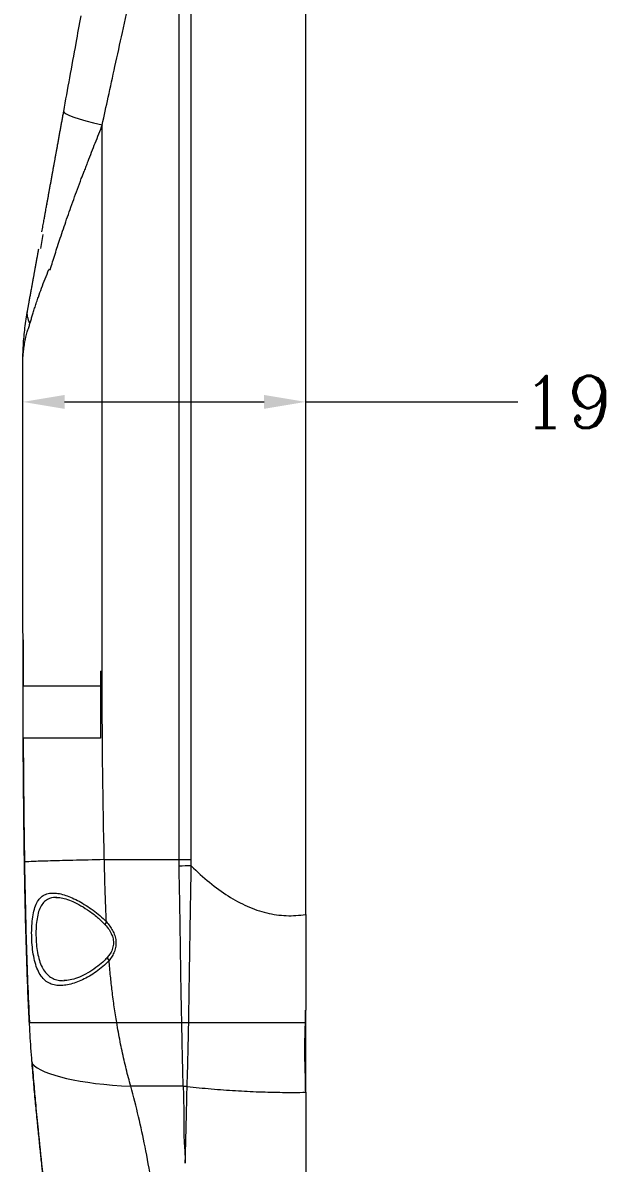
# Model space of a CAD drawing. Header units: millimetres. Extents: x -2408 to -1447, y -915 to -594.
# Drawn here: x -2048.9 to -2009.7, y -771.9 to -695.3 of the extents above; entities that cross this region are included whole.
import ezdxf

# ---------------------------------------------------------------- set-up
doc = ezdxf.new("R2010")
doc.units = ezdxf.units.MM
doc.layers.get('0').update_dxf_attribs({"linetype": 'CONTINUOUS'})
doc.layers.get('Defpoints').update_dxf_attribs({"linetype": 'CONTINUOUS'})
doc.layers.add('4', color=7, linetype='CONTINUOUS', true_color=0xffffff)
doc.styles.add('ROMANC', font='romanc.shx', dxfattribs={"bigfont": 'gbcbig.shx'})
doc.dimstyles.new('YanXiu', dxfattribs={"dimtxt": 2.5, "dimasz": 2.2, "dimexe": 0.66, "dimexo": 0.66, "dimgap": 0.66, "dimtad": 0, "dimdsep": 46, "dimtxsty": 'ROMANC', "dimcen": 0, "dimclrd": 256, "dimclre": 131, "dimclrt": 42, "dimazin": 2, "dimtfac": 1, "dimtofl": 0, "dimtmove": 0, "dimatfit": 3, "dimfxl": 0, "dimlwd": 5, "dimlwe": 5, "dimarcsym": 0})

# ---------------------------------------------------------------- blocks, each defined once
blk = doc.blocks.new('*D23')
at = {"color": 131, "lineweight": 5}
for p, q in [((1361.384, 640.776), (1361.384, 646.965)), ((1380.384, 636.97), (1380.384, 646.965))]:
    blk.add_line(p, q, dxfattribs=at)
at = {"lineweight": 5}
for p, q in [((1364.184, 646.265), (1377.584, 646.265)), ((1380.384, 646.265), (1394.634, 646.265))]:
    blk.add_line(p, q, dxfattribs=at)
for points in [[(1364.184, 646.732), (1364.184, 645.798), (1361.384, 646.265)], [(1377.584, 646.732), (1377.584, 645.798), (1380.384, 646.265)]]:
    blk.add_solid(points)
at = {"layer": 'Defpoints', "color": 0}
for p in [(1361.384, 646.265), (1361.384, 640.076), (1380.384, 636.27)]:
    blk.add_point(p, dxfattribs=at)
at = {"color": 42, "insert": (1397.917, 646.265), "char_height": 3.5, "attachment_point": 5, "style": 'ROMANC'}
blk.add_mtext('19', dxfattribs=at)

msp = doc.modelspace()

# ---------------------------------------------------------------- linework, layer by layer
at = {"layer": '4', "color": 7, "linetype": 'Continuous', "lineweight": 5}
for p, q in [((-2029.88, -739.832, 35), (-2029.88, -686.697, 35)), ((-2043.547, -705.732, 35), (-2043.547, -702.115, 35)), ((-2043.547, -738.832, 35), (-2043.547, -705.732, 35)), ((-2037.569, -715.732, 35), (-2037.569, -705.232, 35)), ((-2047.533, -709.498, 35), (-2047.702, -710.428, 35)), ((-2047.117, -711.832, 35), (-2047.124, -711.832, 35)), ((-2047.03, -711.832, 35), (-2047.117, -711.832, 35)), ((-2048.88, -735.693, 35), (-2048.88, -718.158, 35)), ((-2048.864, -736.732, 35), (-2048.864, -739.832, 35)), ((-2048.863, -736.732, 35), (-2048.864, -736.732, 35)), ((-2048.863, -739.832, 35), (-2048.863, -736.732, 35)), ((-2043.652, -738.832, 35), (-2043.546, -738.832, 35)), ((-2048.864, -739.832, 35), (-2048.863, -739.832, 35)), ((-2043.652, -739.832, 35), (-2048.863, -739.832, 35)), ((-2029.88, -743.332, 35), (-2029.88, -739.832, 35)), ((-2029.88, -755.179, 35), (-2029.88, -743.332, 35)), ((-2048.266, -765.065, 35), (-2048.269, -765.065, 35)), ((-2048.255, -765.2, 35), (-2048.259, -765.201, 35)), ((-2029.88, -767.118, 35), (-2029.88, -784.832, 35))]:
    msp.add_line(p, q, dxfattribs=at)
for centre, major_axis, ratio, start_param, end_param in [((-2041.213, -702.115, 35), (4.92, -0.893), 0.093807, 3.141593, 4.235333), ((-2048.572, -751.598, 35), (0.2, 0.003), 0.000003, 3.088884, 3.493716), ((-2037.512, -751.918, 35), (2.999, 0.057), 0.000332, 1.588246, 1.865711), ((-2038.46, -764.422, 35), (9.994, 0.341), 0.231982, 3.333729, 4.382211)]:
    msp.add_ellipse(centre, major_axis=major_axis, ratio=ratio, start_param=start_param, end_param=end_param, dxfattribs=at)
for points, degree, knots in [([(-2043.547, -702.115, 35), (-2043.412, -701.498, 35), (-2043.126, -700.192, 35), (-2042.673, -698.124, 35), (-2042.173, -695.839, 35), (-2041.625, -693.335, 35), (-2041.03, -690.613, 35), (-2040.386, -687.672, 35), (-2039.941, -685.638, 35), (-2039.71, -684.585, 35)], 3, [0, 0, 0, 0, 0.105723, 0.223829, 0.354314, 0.497177, 0.652413, 0.820022, 1, 1, 1, 1]), ([(-2046.133, -701.222, 35), (-2045.862, -699.729, 35), (-2045.477, -697.607, 35), (-2045.078, -695.407, 35), (-2044.966, -694.791, 35)], 3, [0, 0, 0, 0, 0.723198, 1, 1, 1, 1]), ([(-2043.547, -702.115, 35), (-2043.63, -702.323, 35), (-2043.796, -702.739, 35), (-2044.041, -703.36, 35), (-2044.283, -703.977, 35), (-2044.483, -704.495, 35), (-2044.642, -704.913, 35), (-2044.723, -705.126, 35), (-2044.763, -705.232, 35)], 3, [0, 0, 0, 0, 0.2001, 0.399166, 0.597199, 0.794199, 0.897905, 1, 1, 1, 1]), ([(-2047.601, -709.309, 35), (-2047.273, -707.506, 35), (-2047.269, -707.479, 35), (-2047.102, -706.562, 35), (-2046.921, -705.563, 35), (-2046.891, -705.399, 35), (-2046.861, -705.232, 35)], 2, [0, 0, 0, 0.462584, 0.462584, 0.925167, 0.925167, 1, 1, 1]), ([(-2046.365, -709.736, 35), (-2046.295, -709.527, 35), (-2046.155, -709.105, 35), (-2045.934, -708.463, 35), (-2045.704, -707.804, 35), (-2045.463, -707.128, 35), (-2045.212, -706.436, 35), (-2045.038, -705.969, 35), (-2044.951, -705.732, 35)], 3, [0, 0, 0, 0, 0.157083, 0.317969, 0.482686, 0.651247, 0.823678, 1, 1, 1, 1]), ([(-2047.03, -711.832, 35), (-2046.979, -711.665, 35), (-2046.876, -711.327, 35), (-2046.714, -710.811, 35), (-2046.543, -710.279, 35), (-2046.425, -709.919, 35), (-2046.365, -709.736, 35)], 3, [0, 0, 0, 0, 0.239669, 0.486157, 0.73959, 1, 1, 1, 1]), ([(-2048.559, -714.587, 35), (-2048.425, -713.851, 35), (-2048.219, -712.716, 35), (-2048.126, -712.206, 35), (-2048.021, -711.624, 35), (-2047.969, -711.34, 35), (-2047.915, -711.04, 35), (-2047.907, -710.999, 35), (-2047.806, -710.441, 35)], 2, [0, 0, 0, 0.5, 0.5, 0.75, 0.75, 0.875, 0.875, 1, 1, 1]), ([(-2048.398, -715.479, 35), (-2048.375, -715.396, 35), (-2048.326, -715.223, 35), (-2048.246, -714.953, 35), (-2048.158, -714.664, 35), (-2048.06, -714.356, 35), (-2047.952, -714.03, 35), (-2047.807, -713.608, 35), (-2047.619, -713.088, 35), (-2047.384, -712.469, 35), (-2047.211, -712.046, 35), (-2047.124, -711.832, 35)], 3, [0, 0, 0, 0, 0.072627, 0.14932, 0.230186, 0.315501, 0.40546, 0.500048, 0.662168, 0.828753, 1, 1, 1, 1]), ([(-2048.88, -718.158, 35), (-2048.879, -718.073, 35), (-2048.877, -717.885, 35), (-2048.86, -717.575, 35), (-2048.823, -717.21, 35), (-2048.763, -716.811, 35), (-2048.68, -716.414, 35), (-2048.587, -716.055, 35), (-2048.517, -715.834, 35), (-2048.485, -715.732, 35)], 3, [0, 0, 0, 0, 0.104637, 0.231973, 0.382045, 0.554911, 0.724648, 0.873024, 1, 1, 1, 1]), ([(-2043.652, -743.332, 35), (-2044.396, -743.332, 35), (-2045.076, -743.332, 35), (-2046, -743.332, 35), (-2046.293, -743.332, 35), (-2046.832, -743.332, 35), (-2047.079, -743.332, 35), (-2047.53, -743.332, 35), (-2047.733, -743.332, 35), (-2048.095, -743.332, 35), (-2048.251, -743.332, 35), (-2048.641, -743.332, 35), (-2048.799, -743.332, 35), (-2048.852, -743.332, 35)], 3, [0, 0, 0, 0, 0.25, 0.25, 0.375, 0.375, 0.5, 0.5, 0.625, 0.625, 0.75, 0.75, 1, 1, 1, 1]), ([(-2048.266, -765.065, 35), (-2048.31, -764.459, 35), (-2048.399, -763.237, 35), (-2048.495, -761.386, 35), (-2048.574, -759.502, 35), (-2048.639, -757.587, 35), (-2048.692, -755.639, 35), (-2048.736, -753.659, 35), (-2048.759, -752.328, 35), (-2048.77, -751.657, 35)], 3, [0, 0, 0, 0, 0.135784, 0.273908, 0.414387, 0.557229, 0.702441, 0.850029, 1, 1, 1, 1]), ([(-2043.403, -751.5, 35), (-2044.147, -751.516, 35), (-2044.863, -751.531, 35), (-2046.156, -751.562, 35), (-2046.732, -751.577, 35), (-2047.681, -751.605, 35), (-2048.053, -751.618, 35), (-2048.573, -751.64, 35), (-2048.72, -751.649, 35), (-2048.767, -751.657, 35)], 3, [0, 0, 0, 0, 0.25, 0.25, 0.5, 0.5, 0.75, 0.75, 1, 1, 1, 1]), ([(-2048.767, -751.657, 35), (-2048.739, -753.456, 35), (-2048.701, -755.255, 35), (-2048.597, -758.852, 35), (-2048.531, -760.65, 35), (-2048.433, -762.447, 35)], 3, [0, 0, 0, 0, 0.5, 0.5, 1, 1, 1, 1]), ([(-2043.264, -755.683, 35), (-2043.275, -755.45, 35), (-2043.298, -754.96, 35), (-2043.328, -754.192, 35), (-2043.356, -753.355, 35), (-2043.382, -752.45, 35), (-2043.396, -751.825, 35), (-2043.403, -751.501, 35)], 3, [0, 0, 0, 0, 0.167601, 0.351439, 0.551489, 0.767699, 1, 1, 1, 1]), ([(-2038.384, -751.934, 35), (-2038.385, -751.864, 35), (-2038.388, -751.72, 35), (-2038.388, -751.575, 35), (-2038.388, -751.501, 35)], 3, [0, 0, 0, 0, 0.484833, 1, 1, 1, 1]), ([(-2038.203, -762.447, 35), (-2038.208, -762.221, 35), (-2038.217, -761.762, 35), (-2038.233, -760.981, 35), (-2038.249, -760.12, 35), (-2038.263, -759.264, 35), (-2038.274, -758.49, 35), (-2038.284, -757.784, 35), (-2038.296, -756.851, 35), (-2038.315, -755.588, 35), (-2038.346, -753.877, 35), (-2038.371, -752.62, 35), (-2038.384, -751.934, 35)], 3, [0, 0, 0, 0, 0.065404, 0.132663, 0.224664, 0.31289, 0.377589, 0.445902, 0.514221, 0.643301, 0.805229, 1, 1, 1, 1]), ([(-2037.737, -762.447, 35), (-2037.734, -762.299, 35), (-2037.729, -762, 35), (-2037.722, -761.544, 35), (-2037.713, -760.939, 35), (-2037.702, -760.154, 35), (-2037.689, -759.282, 35), (-2037.672, -758.241, 35), (-2037.649, -756.914, 35), (-2037.622, -755.255, 35), (-2037.595, -753.539, 35), (-2037.575, -752.442, 35), (-2037.565, -751.918, 35)], 3, [0, 0, 0, 0, 0.04266, 0.086468, 0.131422, 0.216577, 0.311856, 0.380832, 0.513526, 0.689423, 0.851564, 1, 1, 1, 1]), ([(-2043.09, -758.269, 35), (-2043.22, -758.421, 35), (-2043.361, -758.557, 35), (-2043.653, -758.812, 35), (-2043.804, -758.928, 35), (-2044.258, -759.247, 35), (-2044.565, -759.424, 35), (-2045.024, -759.639, 35), (-2045.178, -759.703, 35), (-2045.477, -759.809, 35), (-2045.624, -759.853, 35), (-2045.911, -759.919, 35), (-2046.052, -759.942, 35), (-2046.328, -759.963, 35), (-2046.465, -759.962, 35), (-2046.724, -759.932, 35), (-2046.848, -759.904, 35), (-2047.084, -759.816, 35), (-2047.197, -759.756, 35), (-2047.406, -759.604, 35), (-2047.501, -759.512, 35), (-2047.677, -759.295, 35), (-2047.757, -759.169, 35), (-2047.9, -758.881, 35), (-2047.962, -758.724, 35), (-2048.068, -758.38, 35), (-2048.114, -758.192, 35), (-2048.188, -757.799, 35), (-2048.217, -757.596, 35), (-2048.26, -757.173, 35), (-2048.274, -756.954, 35), (-2048.288, -756.52, 35), (-2048.288, -756.304, 35), (-2048.273, -755.884, 35), (-2048.257, -755.683, 35), (-2048.21, -755.299, 35), (-2048.178, -755.116, 35), (-2048.095, -754.785, 35), (-2048.044, -754.634, 35), (-2047.922, -754.365, 35), (-2047.852, -754.25, 35), (-2047.693, -754.055, 35), (-2047.602, -753.975, 35), (-2047.406, -753.852, 35), (-2047.3, -753.808, 35), (-2047.07, -753.751, 35), (-2046.948, -753.739, 35), (-2046.695, -753.742, 35), (-2046.563, -753.757, 35), (-2046.288, -753.811, 35), (-2046.145, -753.85, 35), (-2045.709, -753.996, 35), (-2045.409, -754.132, 35), (-2044.945, -754.384, 35), (-2044.787, -754.477, 35), (-2044.475, -754.675, 35), (-2044.319, -754.781, 35), (-2044.01, -755.009, 35), (-2043.856, -755.13, 35), (-2043.554, -755.391, 35), (-2043.405, -755.532, 35), (-2043.264, -755.683, 35)], 3, [0, 0, 0, 0, 0.03125, 0.03125, 0.0625, 0.0625, 0.125, 0.125, 0.15625, 0.15625, 0.1875, 0.1875, 0.21875, 0.21875, 0.25, 0.25, 0.28125, 0.28125, 0.3125, 0.3125, 0.34375, 0.34375, 0.375, 0.375, 0.40625, 0.40625, 0.4375, 0.4375, 0.46875, 0.46875, 0.5, 0.5, 0.53125, 0.53125, 0.5625, 0.5625, 0.59375, 0.59375, 0.625, 0.625, 0.65625, 0.65625, 0.6875, 0.6875, 0.71875, 0.71875, 0.75, 0.75, 0.78125, 0.78125, 0.8125, 0.8125, 0.875, 0.875, 0.90625, 0.90625, 0.9375, 0.9375, 0.96875, 0.96875, 1, 1, 1, 1]), ([(-2046.675, -754.034, 35), (-2046.871, -754.043, 35), (-2047.053, -754.086, 35), (-2047.311, -754.225, 35), (-2047.402, -754.296, 35), (-2047.563, -754.47, 35), (-2047.633, -754.573, 35), (-2047.756, -754.816, 35), (-2047.807, -754.954, 35), (-2047.89, -755.256, 35), (-2047.923, -755.423, 35), (-2047.97, -755.774, 35), (-2047.985, -755.958, 35), (-2048.001, -756.341, 35), (-2048.001, -756.539, 35), (-2047.987, -756.935, 35), (-2047.972, -757.135, 35), (-2047.929, -757.52, 35), (-2047.9, -757.706, 35), (-2047.826, -758.064, 35), (-2047.78, -758.236, 35), (-2047.673, -758.548, 35), (-2047.611, -758.69, 35), (-2047.395, -759.08, 35), (-2047.22, -759.27, 35), (-2046.907, -759.469, 35), (-2046.795, -759.52, 35), (-2046.563, -759.592, 35), (-2046.441, -759.615, 35), (-2046.246, -759.631, 35), (-2046.177, -759.633, 35), (-2046.107, -759.632, 35)], 3, [0, 0, 0, 0, 0.100483, 0.100483, 0.162381, 0.162381, 0.22428, 0.22428, 0.286178, 0.286178, 0.348076, 0.348076, 0.409975, 0.409975, 0.471873, 0.471873, 0.533771, 0.533771, 0.59567, 0.59567, 0.657568, 0.657568, 0.719466, 0.719466, 0.843263, 0.843263, 0.905161, 0.905161, 0.967059, 0.967059, 1, 1, 1, 1]), ([(-2046.652, -754.043, 35), (-2046.573, -754.035, 35), (-2046.372, -754.036, 35), (-2045.985, -754.128, 35), (-2045.506, -754.312, 35), (-2044.97, -754.589, 35), (-2044.384, -754.96, 35), (-2043.828, -755.386, 35), (-2043.492, -755.718, 35), (-2043.35, -755.87, 35)], 3, [0, 0, 0, 0, 0.099541, 0.236378, 0.37944, 0.533425, 0.697257, 0.869001, 1, 1, 1, 1]), ([(-2043.264, -755.683, 35), (-2043.302, -755.727, 35), (-2043.332, -755.77, 35), (-2043.359, -755.835, 35), (-2043.36, -755.858, 35), (-2043.349, -755.87, 35)], 3, [0, 0, 0, 0, 0.524972, 0.524972, 1, 1, 1, 1]), ([(-2043.353, -755.873, 35), (-2043.254, -755.974, 35), (-2043.084, -756.189, 35), (-2042.891, -756.541, 35), (-2042.786, -756.911, 35), (-2042.79, -757.282, 35), (-2042.905, -757.636, 35), (-2043.05, -757.889, 35), (-2043.162, -758.013, 35), (-2043.193, -758.045, 35)], 3, [0, 0, 0, 0, 0.176561, 0.343049, 0.484604, 0.63187, 0.779565, 0.941982, 1, 1, 1, 1]), ([(-2043.264, -755.683, 35), (-2043.105, -755.858, 35), (-2042.96, -756.05, 35), (-2042.789, -756.371, 35), (-2042.741, -756.481, 35), (-2042.666, -756.713, 35), (-2042.64, -756.835, 35), (-2042.617, -757.08, 35), (-2042.62, -757.202, 35), (-2042.655, -757.445, 35), (-2042.686, -757.561, 35), (-2042.772, -757.784, 35), (-2042.826, -757.89, 35), (-2042.948, -758.088, 35), (-2043.016, -758.181, 35), (-2043.09, -758.269, 35)], 3, [0, 0, 0, 0, 0.25, 0.25, 0.375, 0.375, 0.5, 0.5, 0.625, 0.625, 0.75, 0.75, 0.875, 0.875, 1, 1, 1, 1]), ([(-2043.192, -758.045, 35), (-2043.262, -758.132, 35), (-2043.46, -758.359, 35), (-2043.862, -758.694, 35), (-2044.381, -759.05, 35), (-2044.936, -759.338, 35), (-2045.454, -759.531, 35), (-2045.849, -759.624, 35), (-2046.05, -759.624, 35), (-2046.115, -759.619, 35)], 3, [0, 0, 0, 0, 0.081349, 0.224395, 0.399486, 0.586847, 0.757947, 0.920044, 1, 1, 1, 1]), ([(-2043.187, -758.05, 35), (-2043.187, -758.051, 35), (-2043.188, -758.051, 35), (-2043.203, -758.069, 35), (-2043.201, -758.101, 35), (-2043.166, -758.179, 35), (-2043.133, -758.225, 35), (-2043.09, -758.269, 35)], 3, [0, 0, 0, 0, 0.009194, 0.009194, 0.504597, 0.504597, 1, 1, 1, 1]), ([(-2042.575, -762.447, 35), (-2042.603, -762.274, 35), (-2042.66, -761.926, 35), (-2042.738, -761.398, 35), (-2042.812, -760.863, 35), (-2042.9, -760.17, 35), (-2042.997, -759.305, 35), (-2043.059, -758.62, 35), (-2043.09, -758.269, 35)], 3, [0, 0, 0, 0, 0.125, 0.251712, 0.38018, 0.510417, 0.749569, 1, 1, 1, 1]), ([(-2029.897, -762.447, 35), (-2029.896, -762.404, 35), (-2029.891, -762.229, 35), (-2029.886, -761.954, 35), (-2029.884, -761.722, 35), (-2029.883, -761.622, 35)], 3, [0, 0, 0, 0, 0.156923, 0.637674, 1, 1, 1, 1]), ([(-2048.433, -762.447, 35), (-2048.315, -762.447, 35), (-2048.094, -762.447, 35), (-2047.612, -762.447, 35), (-2047.425, -762.447, 35), (-2047.005, -762.447, 35), (-2046.773, -762.447, 35), (-2046.266, -762.447, 35), (-2045.992, -762.447, 35), (-2045.399, -762.447, 35), (-2045.08, -762.447, 35), (-2044.084, -762.447, 35), (-2043.36, -762.447, 35), (-2042.575, -762.447, 35)], 3, [0, 0, 0, 0, 0.25, 0.25, 0.375, 0.375, 0.5, 0.5, 0.625, 0.625, 0.75, 0.75, 1, 1, 1, 1]), ([(-2041.625, -766.726, 35), (-2041.679, -766.535, 35), (-2041.787, -766.15, 35), (-2041.937, -765.564, 35), (-2042.081, -764.965, 35), (-2042.216, -764.354, 35), (-2042.344, -763.73, 35), (-2042.465, -763.093, 35), (-2042.538, -762.664, 35), (-2042.575, -762.447, 35)], 3, [0, 0, 0, 0, 0.136146, 0.274411, 0.414864, 0.557575, 0.702617, 0.850064, 1, 1, 1, 1]), ([(-2038.105, -766.73, 35), (-2038.109, -766.586, 35), (-2038.12, -766.188, 35), (-2038.136, -765.515, 35), (-2038.152, -764.82, 35), (-2038.167, -764.189, 35), (-2038.178, -763.637, 35), (-2038.191, -763.048, 35), (-2038.199, -762.649, 35), (-2038.203, -762.447, 35)], 3, [0, 0, 0, 0, 0.102539, 0.282291, 0.474996, 0.590982, 0.723563, 0.859902, 1, 1, 1, 1]), ([(-2037.845, -766.745, 35), (-2037.838, -766.493, 35), (-2037.825, -766.096, 35), (-2037.805, -765.503, 35), (-2037.79, -764.917, 35), (-2037.774, -764.288, 35), (-2037.76, -763.655, 35), (-2037.748, -763.061, 35), (-2037.741, -762.654, 35), (-2037.737, -762.447, 35)], 3, [0, 0, 0, 0, 0.178321, 0.280822, 0.417554, 0.588425, 0.719792, 0.856987, 1, 1, 1, 1]), ([(-2037.737, -762.447, 35), (-2036.436, -762.447, 35), (-2035.131, -762.447, 35), (-2032.516, -762.447, 35), (-2031.207, -762.447, 35), (-2029.897, -762.447, 35)], 3, [0, 0, 0, 0, 0.5, 0.5, 1, 1, 1, 1]), ([(-2029.88, -767.118, 35), (-2029.882, -766.937, 35), (-2029.887, -766.486, 35), (-2029.909, -765.771, 35), (-2029.93, -765.044, 35), (-2029.941, -764.375, 35), (-2029.932, -763.721, 35), (-2029.918, -763.185, 35), (-2029.905, -762.749, 35), (-2029.9, -762.56, 35), (-2029.897, -762.447, 35)], 3, [0, 0, 0, 0, 0.118055, 0.293995, 0.462716, 0.587022, 0.722636, 0.880486, 0.928205, 1, 1, 1, 1]), ([(-2048.256, -765.2, 35), (-2048.215, -765.724, 35), (-2048.138, -766.654, 35), (-2048.027, -767.865, 35), (-2047.936, -768.826, 35), (-2047.794, -770.261, 35), (-2047.649, -771.666, 35), (-2047.503, -773.048, 35), (-2047.425, -773.795, 35), (-2047.348, -774.52, 35), (-2047.276, -775.217, 35), (-2047.195, -775.993, 35), (-2047.094, -776.988, 35), (-2046.961, -778.336, 35), (-2046.866, -779.361, 35), (-2046.815, -779.937, 35)], 3, [0, 0, 0, 0, 0.106344, 0.189055, 0.246445, 0.301867, 0.481348, 0.532436, 0.583523, 0.633442, 0.680125, 0.725657, 0.791391, 0.882842, 1, 1, 1, 1]), ([(-2046.795, -779.936, 35), (-2046.815, -779.723, 35), (-2046.855, -779.275, 35), (-2046.918, -778.612, 35), (-2046.981, -777.961, 35), (-2047.041, -777.356, 35), (-2047.099, -776.78, 35), (-2047.157, -776.215, 35), (-2047.216, -775.643, 35), (-2047.279, -775.043, 35), (-2047.348, -774.394, 35), (-2047.425, -773.675, 35), (-2047.51, -772.877, 35), (-2047.603, -772.002, 35), (-2047.703, -771.053, 35), (-2047.809, -770.029, 35), (-2047.92, -768.921, 35), (-2048.037, -767.72, 35), (-2048.15, -766.47, 35), (-2048.222, -765.619, 35), (-2048.255, -765.2, 35)], 3, [0, 0, 0, 0, 0.043198, 0.091254, 0.135043, 0.175722, 0.214449, 0.252381, 0.290783, 0.331076, 0.374692, 0.423046, 0.477491, 0.537264, 0.601486, 0.670782, 0.74578, 0.827003, 0.915044, 1, 1, 1, 1]), ([(-2039.372, -780.051, 35), (-2039.525, -778.489, 35), (-2039.863, -775.413, 35), (-2040.579, -770.996, 35), (-2041.253, -768.102, 35), (-2041.625, -766.726, 35)], 3, [0, 0, 0, 0, 0.356139, 0.69965, 1, 1, 1, 1]), ([(-2038.105, -766.73, 35), (-2038.099, -766.979, 35), (-2038.087, -767.404, 35), (-2038.073, -768.045, 35), (-2038.07, -768.652, 35), (-2038.075, -769.24, 35), (-2038.072, -769.759, 35), (-2038.06, -770.192, 35), (-2038.038, -770.571, 35), (-2038.013, -770.917, 35), (-2037.993, -771.251, 35), (-2037.976, -771.579, 35), (-2037.972, -771.797, 35), (-2037.971, -771.898, 35)], 3, [0, 0, 0, 0, 0.145501, 0.249671, 0.374469, 0.499244, 0.592135, 0.675487, 0.749344, 0.811163, 0.87481, 0.942191, 1, 1, 1, 1]), ([(-2037.971, -771.898, 35), (-2037.965, -771.692, 35), (-2037.953, -771.234, 35), (-2037.933, -770.463, 35), (-2037.915, -769.773, 35), (-2037.899, -769.179, 35), (-2037.888, -768.708, 35), (-2037.876, -768.141, 35), (-2037.861, -767.475, 35), (-2037.851, -766.999, 35), (-2037.845, -766.745, 35)], 3, [0, 0, 0, 0, 0.11845, 0.263866, 0.445785, 0.518809, 0.609577, 0.720037, 0.850182, 1, 1, 1, 1]), ([(-2037.845, -766.745, 35), (-2037.574, -766.774, 35), (-2037.033, -766.83, 35), (-2036.22, -766.903, 35), (-2035.41, -766.968, 35), (-2034.604, -767.022, 35), (-2033.803, -767.067, 35), (-2033.007, -767.102, 35), (-2032.217, -767.126, 35), (-2031.433, -767.139, 35), (-2030.655, -767.141, 35), (-2030.138, -767.135, 35), (-2029.88, -767.133, 35)], 3, [0, 0, 0, 0, 0.102867, 0.205344, 0.307308, 0.408608, 0.509146, 0.608879, 0.707801, 0.805942, 0.903339, 1, 1, 1, 1])]:
    msp.add_open_spline(points, degree=degree, knots=knots, dxfattribs=at)
for points, degree in [([(-2038.388, -705.232, 35), (-2038.388, -699.093, 35), (-2038.388, -692.954, 35), (-2038.388, -686.815, 35)], 3), ([(-2037.569, -705.232, 35), (-2037.569, -699.093, 35), (-2037.569, -692.954, 35), (-2037.569, -686.815, 35)], 3), ([(-2046.861, -705.232, 35), (-2046.518, -703.342, 35), (-2046.133, -701.222, 35)], 2), ([(-2044.951, -705.732, 35), (-2044.888, -705.566, 35), (-2044.826, -705.399, 35), (-2044.763, -705.232, 35)], 3), ([(-2038.388, -715.732, 35), (-2038.388, -712.232, 35), (-2038.388, -708.732, 35), (-2038.388, -705.232, 35)], 3), ([(-2047.124, -711.832, 35), (-2047.121, -711.832, 35), (-2047.119, -711.832, 35), (-2047.117, -711.832, 35)], 3), ([(-2047.117, -711.832, 35), (-2047.088, -711.832, 35), (-2047.059, -711.832, 35), (-2047.03, -711.832, 35)], 3), ([(-2048.88, -718.158, 35), (-2048.88, -717.756, 35), (-2048.856, -716.953, 35), (-2048.748, -715.762, 35), (-2048.629, -714.977, 35), (-2048.559, -714.587, 35)], 3), ([(-2048.398, -715.479, 35), (-2048.555, -715.177, 35), (-2048.61, -714.87, 35), (-2048.559, -714.587, 35)], 3), ([(-2048.485, -715.732, 35), (-2048.457, -715.648, 35), (-2048.428, -715.564, 35), (-2048.398, -715.479, 35)], 3), ([(-2038.388, -751.501, 35), (-2038.388, -739.578, 35), (-2038.388, -727.655, 35), (-2038.388, -715.732, 35)], 3), ([(-2037.569, -751.501, 35), (-2037.569, -739.578, 35), (-2037.569, -727.655, 35), (-2037.569, -715.732, 35)], 3), ([(-2048.879, -735.797, 35), (-2048.879, -735.778, 35), (-2048.88, -735.742, 35), (-2048.88, -735.709, 35), (-2048.88, -735.693, 35)], 3), ([(-2048.863, -736.732, 35), (-2048.863, -736.693, 35), (-2048.864, -736.614, 35), (-2048.865, -736.499, 35), (-2048.866, -736.384, 35), (-2048.868, -736.272, 35), (-2048.87, -736.164, 35), (-2048.873, -736.062, 35), (-2048.875, -735.966, 35), (-2048.877, -735.877, 35), (-2048.879, -735.823, 35), (-2048.879, -735.797, 35)], 3), ([(-2043.652, -738.832, 35), (-2043.652, -739.165, 35), (-2043.652, -739.499, 35), (-2043.652, -739.832, 35)], 3), ([(-2043.547, -739.832, 35), (-2043.547, -739.499, 35), (-2043.546, -739.165, 35), (-2043.546, -738.832, 35)], 3), ([(-2048.771, -751.601, 35), (-2048.792, -750.282, 35), (-2048.826, -747.651, 35), (-2048.857, -743.72, 35), (-2048.863, -741.125, 35), (-2048.863, -739.832, 35)], 3), ([(-2043.652, -739.832, 35), (-2043.652, -740.999, 35), (-2043.652, -742.165, 35), (-2043.652, -743.332, 35)], 3), ([(-2043.405, -751.501, 35), (-2043.5, -747.612, 35), (-2043.547, -743.722, 35), (-2043.547, -739.832, 35)], 3), ([(-2048.852, -743.332, 35), (-2048.839, -746.107, 35), (-2048.811, -748.882, 35), (-2048.767, -751.657, 35)], 3), ([(-2048.77, -751.657, 35), (-2048.771, -751.638, 35), (-2048.771, -751.62, 35), (-2048.771, -751.601, 35)], 3), ([(-2048.767, -751.657, 35), (-2048.768, -751.657, 35), (-2048.769, -751.657, 35), (-2048.77, -751.657, 35)], 3), ([(-2048.759, -751.601, 35), (-2048.758, -751.657, 35)], 1), ([(-2038.388, -751.501, 35), (-2040.119, -751.501, 35), (-2041.799, -751.501, 35), (-2043.403, -751.501, 35)], 3), ([(-2037.569, -751.501, 35), (-2037.845, -751.501, 35), (-2038.124, -751.501, 35), (-2038.388, -751.501, 35)], 3), ([(-2037.565, -751.918, 35), (-2037.566, -751.849, 35), (-2037.568, -751.71, 35), (-2037.569, -751.57, 35), (-2037.569, -751.501, 35)], 3), ([(-2037.565, -751.918, 35), (-2037.163, -752.317, 35), (-2036.352, -753.054, 35), (-2035.095, -753.974, 35), (-2033.809, -754.671, 35), (-2032.501, -755.121, 35), (-2031.184, -755.307, 35), (-2030.315, -755.25, 35), (-2029.88, -755.179, 35)], 3), ([(-2046.59, -754.032, 35), (-2046.619, -754.032, 35), (-2046.647, -754.033, 35), (-2046.675, -754.034, 35)], 3), ([(-2029.88, -755.179, 35), (-2029.88, -757.34, 35), (-2029.88, -759.488, 35), (-2029.88, -761.622, 35)], 3), ([(-2029.88, -762.447, 35), (-2029.88, -762.172, 35), (-2029.88, -761.897, 35), (-2029.88, -761.622, 35)], 3), ([(-2042.575, -762.447, 35), (-2041.157, -762.447, 35), (-2039.696, -762.447, 35), (-2038.203, -762.447, 35)], 3), ([(-2038.203, -762.447, 35), (-2038.05, -762.447, 35), (-2037.894, -762.447, 35), (-2037.737, -762.447, 35)], 3), ([(-2029.897, -762.447, 35), (-2029.891, -762.447, 35), (-2029.886, -762.447, 35), (-2029.88, -762.447, 35)], 3), ([(-2029.88, -767.118, 35), (-2029.88, -765.585, 35), (-2029.88, -764.025, 35), (-2029.88, -762.447, 35)], 3), ([(-2048.268, -765.064, 35), (-2048.257, -765.201, 35)], 1), ([(-2048.255, -765.2, 35), (-2048.257, -765.178, 35), (-2048.261, -765.133, 35), (-2048.264, -765.087, 35), (-2048.266, -765.065, 35)], 3), ([(-2038.105, -766.73, 35), (-2039.297, -766.729, 35), (-2040.473, -766.728, 35), (-2041.625, -766.726, 35)], 3), ([(-2037.845, -766.745, 35), (-2037.933, -766.741, 35), (-2038.019, -766.736, 35), (-2038.105, -766.73, 35)], 3)]:
    msp.add_open_spline(points, degree=degree, dxfattribs=at)
msp.add_rational_spline([(-2048.77, -751.657, 35), (-2048.772, -751.657, 35), (-2048.767, -751.657, 35), (-2048.757, -751.657, 35)], [1.00149920378, 1.00699839763, 1.02762618836, 1.06338257598], degree=3, dxfattribs=at)

# ---------------------------------------------------------------- dimensions: what is measured, and where the dimension line sits
dim = msp.add_linear_dim(base=(-2048.88, -720.737, 35), p1=(-2029.88, -730.732, 35), p2=(-2048.88, -726.926, 35), dimstyle='YanXiu', override={"dimtxt": 3.5, "dimasz": 2.8, "dimexe": 0.69965, "dimexo": 0.69965, "dimgap": 0.69965})
dim.commit()
dim.dimension.update_dxf_attribs({"geometry": '*D23', "text_midpoint": (-2012.346, -720.737, 35), "dimtype": 128, "insert": (-3410.264, -1367.002)})

doc.saveas('drawing.dxf')
